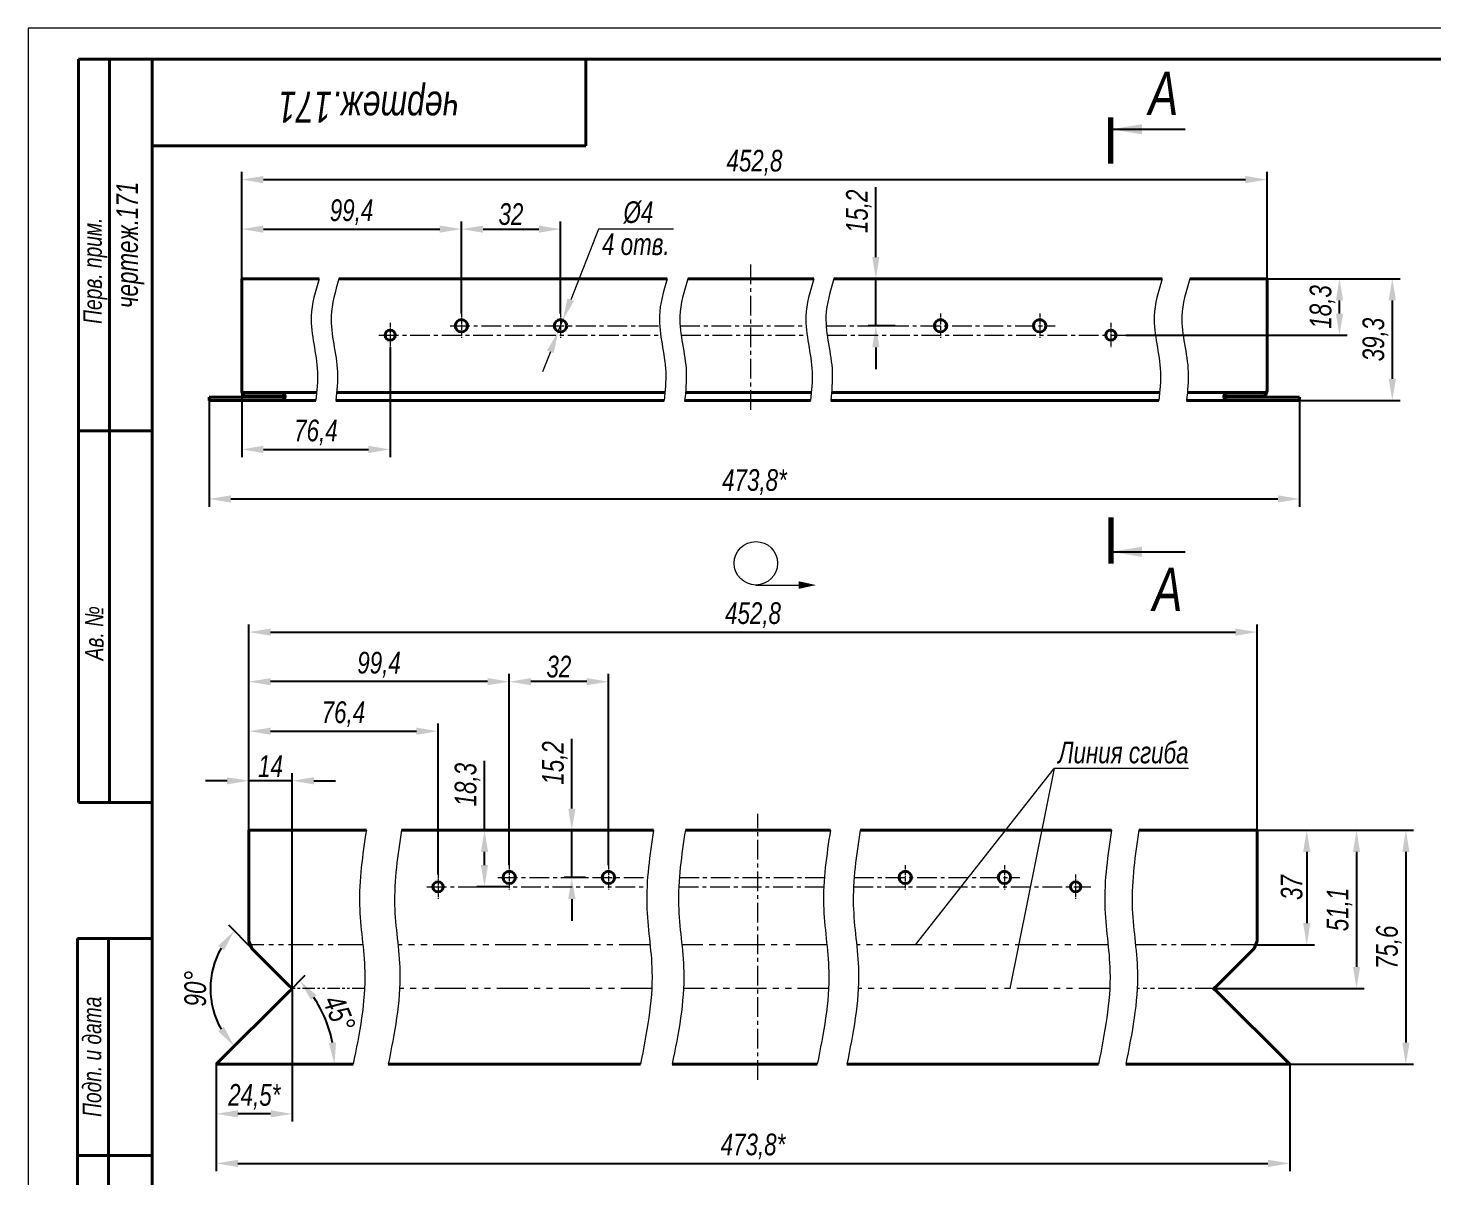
# Model space of a CAD drawing. Header units: millimetres. Extents: x 8428 to 17165, y -24193 to -22478.
# Drawn here: x 8427.6 to 8654.3, y -22663.4 to -22477.9 of the extents above; entities that cross this region are included whole.
import ezdxf

# ---------------------------------------------------------------- set-up
doc = ezdxf.new("R2010")
doc.units = ezdxf.units.MM
doc.linetypes.add('LT_04', pattern=[20, 10, -2, 2, -2, 2, -2])
doc.linetypes.add('LT_08', pattern=[10.16, 6.35, -1.27, 1.27, -1.27])
for name, color, linetype, lineweight in [('Layer_01', 3, 'Continuous', 13), ('Layer_02', 5, 'LT_04', 13), ('Layer_05', 7, 'Continuous', 40), ('Layer_08', 1, 'Continuous', 15), ('Layer_09', 6, 'Continuous', 15), ('Layer_15', 7, 'Continuous', 40), ('Layer_20', 8, 'Continuous', 20)]:
    doc.layers.add(name, color=color, linetype=linetype, lineweight=lineweight)
doc.styles.add('Style_01', font='ARIALNI.TTF', dxfattribs={"width": 0.9, "height": 3.5})
doc.dimstyles.new('DimStyle_05', dxfattribs={"dimtxt": 3.5, "dimasz": 3.5, "dimexe": 1.25, "dimexo": 0, "dimtad": 1, "dimlfac": 2, "dimtxsty": 'Style_01', "dimcen": 0, "dimazin": 3, "dimtfac": 1, "dimtmove": 0, "dimatfit": 3})

# ---------------------------------------------------------------- blocks, each defined once
blk = doc.blocks.new('Block_146')
at = {"layer": 'Layer_05', "linetype": 'Continuous', "lineweight": 15}
for p, q in [((0, 297.18), (0, 0.18)), ((420, 297.18), (0, 297.18))]:
    blk.add_line(p, q, dxfattribs=at)
at = {"layer": 'Layer_05', "linetype": 'Continuous'}
for p, q in [((415, 292.18), (8.12, 292.18)), ((8.12, 172.18), (8.12, 292.18)), ((13.12, 172.18), (13.12, 292.18)), ((20, 292.18), (20, 5.18)), ((90, 292.18), (90, 278.18)), ((20, 278.18), (90, 278.18)), ((8.12, 232.18), (20, 232.18)), ((8.12, 172.18), (20, 172.18)), ((8, 5.18), (8, 150.18)), ((8, 150.18), (20, 150.18)), ((13, 5.18), (13, 150.18)), ((8, 115.18), (20, 115.18))]:
    blk.add_line(p, q, dxfattribs=at)
at = {"layer": 'Layer_05', "linetype": 'Continuous', "style": 'Style_01', "width": 0.9}
for s, p in [('Перв. прим.', (11.89, 249.43)), ('Ав. №', (12.16, 195.1)), ('Подп. и дата', (11.81, 121.4))]:
    blk.add_text(s, height=3, rotation=90, dxfattribs=at).set_placement(p)
blk = doc.blocks.new('*D1048')
at = {"layer": 'Defpoints', "color": 0, "ltscale": 0.5, "transparency": 16777216}
for p in [(8625.94, -22607.41), (8625.49, -22625.9), (8633.94, -22625.9)]:
    blk.add_point(p, dxfattribs=at)
at = {"layer": 'Layer_08', "color": 0, "lineweight": -2, "ltscale": 0.5, "transparency": 16777216}
for p, q in [((8625.94, -22607.41), (8635.19, -22607.41)), ((8633.94, -22610.91), (8633.94, -22622.4)), ((8625.49, -22625.9), (8635.19, -22625.9))]:
    blk.add_line(p, q, dxfattribs=at)
at = {"layer": 'Layer_08', "color": 0, "ltscale": 0.5, "transparency": 16777216}
for points in [[(8633.36, -22610.91), (8634.53, -22610.91), (8633.94, -22607.41)], [(8633.36, -22622.4), (8634.53, -22622.4), (8633.94, -22625.9)]]:
    blk.add_solid(points, dxfattribs=at)
at = {"layer": 'Layer_08', "color": 0, "ltscale": 0.5, "transparency": 16777216, "insert": (8631.53, -22616.65), "char_height": 3.5, "attachment_point": 5, "rotation": 90, "style": 'Style_01'}
blk.add_mtext('37', dxfattribs=at)
blk = doc.blocks.new('*D1049')
at = {"layer": 'Defpoints', "color": 0, "ltscale": 0.5, "transparency": 16777216}
for p in [(8617.48, -22607.41), (8618.69, -22632.96), (8641.98, -22632.96)]:
    blk.add_point(p, dxfattribs=at)
at = {"layer": 'Layer_08', "color": 0, "lineweight": -2, "ltscale": 0.5, "transparency": 16777216}
for p, q in [((8617.48, -22607.41), (8643.23, -22607.41)), ((8641.98, -22610.91), (8641.98, -22629.46)), ((8618.69, -22632.96), (8643.23, -22632.96))]:
    blk.add_line(p, q, dxfattribs=at)
at = {"layer": 'Layer_08', "color": 0, "ltscale": 0.5, "transparency": 16777216}
for points in [[(8641.4, -22610.91), (8642.56, -22610.91), (8641.98, -22607.41)], [(8641.4, -22629.46), (8642.56, -22629.46), (8641.98, -22632.96)]]:
    blk.add_solid(points, dxfattribs=at)
at = {"layer": 'Layer_08', "color": 0, "ltscale": 0.5, "transparency": 16777216, "insert": (8639.24, -22620.19), "char_height": 3.5, "attachment_point": 5, "rotation": 90, "style": 'Style_01'}
blk.add_mtext('51,1', dxfattribs=at)
blk = doc.blocks.new('*D1047')
at = {"layer": 'Defpoints', "color": 0, "ltscale": 0.5, "transparency": 16777216}
for p in [(8617.97, -22607.41), (8620.04, -22645.19), (8649.94, -22645.19)]:
    blk.add_point(p, dxfattribs=at)
at = {"layer": 'Layer_08', "color": 0, "lineweight": -2, "ltscale": 0.5, "transparency": 16777216}
for p, q in [((8617.97, -22607.41), (8651.19, -22607.41)), ((8649.94, -22610.91), (8649.94, -22641.69)), ((8620.04, -22645.19), (8651.19, -22645.19))]:
    blk.add_line(p, q, dxfattribs=at)
at = {"layer": 'Layer_08', "color": 0, "ltscale": 0.5, "transparency": 16777216}
for points in [[(8649.36, -22610.91), (8650.53, -22610.91), (8649.94, -22607.41)], [(8649.36, -22641.69), (8650.53, -22641.69), (8649.94, -22645.19)]]:
    blk.add_solid(points, dxfattribs=at)
at = {"layer": 'Layer_08', "color": 0, "ltscale": 0.5, "transparency": 16777216, "insert": (8647.21, -22626.3), "char_height": 3.5, "attachment_point": 5, "rotation": 90, "style": 'Style_01'}
blk.add_mtext('75,6', dxfattribs=at)
blk = doc.blocks.new('*D1051')
at = {"layer": 'Defpoints', "color": 0, "ltscale": 0.5, "transparency": 16777216}
for p in [(8463.69, -22626.49), (8457.42, -22629.55), (8469.59, -22632.39), (8469.59, -22633.54), (8457.94, -22645.19)]:
    blk.add_point(p, dxfattribs=at)
at = {"layer": 'Layer_08', "color": 0, "lineweight": -2, "ltscale": 0.5, "transparency": 16777216}
blk.add_line((8463.69, -22626.49), (8459.95, -22622.75), dxfattribs=at)
blk.add_arc((8470.17, -22632.96), 13.19, 150.2436, 209.7564, dxfattribs=at)
at = {"layer": 'Layer_08', "color": 0, "ltscale": 0.5, "transparency": 16777216}
for points in [[(8458.25, -22626.06), (8459.18, -22626.77), (8460.84, -22623.63)], [(8459.18, -22639.16), (8458.25, -22639.86), (8460.84, -22642.29)]]:
    blk.add_solid(points, dxfattribs=at)
at = {"layer": 'Layer_08', "color": 0, "ltscale": 0.5, "transparency": 16777216, "insert": (8454.56, -22632.96), "char_height": 3.5, "attachment_point": 5, "rotation": 90, "style": 'Style_01'}
blk.add_mtext('90°', dxfattribs=at)
blk = doc.blocks.new('*D1052')
at = {"layer": 'Defpoints', "color": 0, "ltscale": 0.5, "transparency": 16777216}
for p in [(8470.19, -22632.96), (8457.94, -22645.19), (8457.94, -22653.19)]:
    blk.add_point(p, dxfattribs=at)
at = {"layer": 'Layer_08', "color": 0, "lineweight": -2, "ltscale": 0.5, "transparency": 16777216}
for p, q in [((8470.19, -22632.96), (8470.19, -22654.44)), ((8457.94, -22645.19), (8457.94, -22654.44)), ((8466.69, -22653.19), (8461.44, -22653.19))]:
    blk.add_line(p, q, dxfattribs=at)
at = {"layer": 'Layer_08', "color": 0, "ltscale": 0.5, "transparency": 16777216}
for points in [[(8461.44, -22652.6), (8461.44, -22653.77), (8457.94, -22653.19)], [(8466.69, -22652.6), (8466.69, -22653.77), (8470.19, -22653.19)]]:
    blk.add_solid(points, dxfattribs=at)
at = {"layer": 'Layer_08', "color": 0, "ltscale": 0.5, "transparency": 16777216, "insert": (8464.07, -22650.45), "char_height": 3.5, "attachment_point": 5, "style": 'Style_01'}
blk.add_mtext('24,5*', dxfattribs=at)
blk = doc.blocks.new('*D1053')
at = {"layer": 'Defpoints', "color": 0, "ltscale": 0.5, "transparency": 16777216}
for p in [(8457.94, -22645.19), (8631.19, -22645.19), (8631.19, -22661.19)]:
    blk.add_point(p, dxfattribs=at)
at = {"layer": 'Layer_08', "color": 0, "lineweight": -2, "ltscale": 0.5, "transparency": 16777216}
for p, q in [((8457.94, -22645.19), (8457.94, -22662.44)), ((8631.19, -22645.19), (8631.19, -22662.44)), ((8461.44, -22661.19), (8627.69, -22661.19))]:
    blk.add_line(p, q, dxfattribs=at)
at = {"layer": 'Layer_08', "color": 0, "ltscale": 0.5, "transparency": 16777216}
for points in [[(8461.44, -22660.6), (8461.44, -22661.77), (8457.94, -22661.19)], [(8627.69, -22660.6), (8627.69, -22661.77), (8631.19, -22661.19)]]:
    blk.add_solid(points, dxfattribs=at)
at = {"layer": 'Layer_08', "color": 0, "ltscale": 0.5, "transparency": 16777216, "insert": (8544.57, -22658.45), "char_height": 3.5, "attachment_point": 5, "style": 'Style_01'}
blk.add_mtext('473,8*', dxfattribs=at)
blk = doc.blocks.new('*D1054')
at = {"layer": 'Defpoints', "color": 0, "ltscale": 0.5, "transparency": 16777216}
for p in [(8463.19, -22599.41), (8463.19, -22607.41), (8470.19, -22632.96)]:
    blk.add_point(p, dxfattribs=at)
at = {"layer": 'Layer_08', "color": 0, "lineweight": -2, "ltscale": 0.5, "transparency": 16777216}
for p, q in [((8459.69, -22599.41), (8456.19, -22599.41)), ((8463.19, -22607.41), (8463.19, -22598.16)), ((8470.19, -22599.41), (8463.19, -22599.41)), ((8470.19, -22632.96), (8470.19, -22598.16)), ((8473.69, -22599.41), (8477.19, -22599.41))]:
    blk.add_line(p, q, dxfattribs=at)
at = {"layer": 'Layer_08', "color": 0, "ltscale": 0.5, "transparency": 16777216}
for points in [[(8459.69, -22598.83), (8459.69, -22599.99), (8463.19, -22599.41)], [(8473.69, -22598.83), (8473.69, -22599.99), (8470.19, -22599.41)]]:
    blk.add_solid(points, dxfattribs=at)
at = {"layer": 'Layer_08', "color": 0, "ltscale": 0.5, "transparency": 16777216, "insert": (8466.69, -22597.03), "char_height": 3.5, "attachment_point": 5, "style": 'Style_01'}
blk.add_mtext('14', dxfattribs=at)
blk = doc.blocks.new('*D1055')
at = {"layer": 'Defpoints', "color": 0, "ltscale": 0.5, "transparency": 16777216}
for p in [(8469.59, -22633.54), (8476.36, -22640.25), (8457.94, -22645.19), (8457.94, -22645.19), (8483.09, -22645.19)]:
    blk.add_point(p, dxfattribs=at)
at = {"layer": 'Layer_08', "color": 0, "lineweight": -2, "ltscale": 0.5, "transparency": 16777216}
blk.add_line((8469.59, -22633.54), (8472.31, -22630.82), dxfattribs=at)
blk.add_arc((8457.94, -22645.19), 19.07, 10.5326, 34.4674, dxfattribs=at)
at = {"layer": 'Layer_08', "color": 0, "ltscale": 0.5, "transparency": 16777216}
for points in [[(8473.21, -22634.77), (8474.11, -22634.02), (8471.43, -22631.7)], [(8477.27, -22641.65), (8476.11, -22641.75), (8477.01, -22645.19)]]:
    blk.add_solid(points, dxfattribs=at)
at = {"layer": 'Layer_08', "color": 0, "ltscale": 0.5, "transparency": 16777216, "insert": (8477.78, -22636.97), "char_height": 3.5, "attachment_point": 5, "rotation": 292.5, "style": 'Style_01'}
blk.add_mtext('45°', dxfattribs=at)
blk = doc.blocks.new('*D1056')
at = {"layer": 'Defpoints', "color": 0, "ltscale": 0.5, "transparency": 16777216}
for p in [(8509.06, -22607.41), (8515.32, -22607.41), (8517.53, -22615.01)]:
    blk.add_point(p, dxfattribs=at)
at = {"layer": 'Layer_08', "color": 0, "lineweight": -2, "ltscale": 0.5, "transparency": 16777216}
for p, q in [((8515.32, -22603.91), (8515.32, -22592.65)), ((8509.06, -22607.41), (8516.57, -22607.41)), ((8515.32, -22615.01), (8515.32, -22607.41)), ((8517.53, -22615.01), (8514.07, -22615.01)), ((8515.32, -22618.51), (8515.32, -22622.01))]:
    blk.add_line(p, q, dxfattribs=at)
at = {"layer": 'Layer_08', "color": 0, "ltscale": 0.5, "transparency": 16777216}
for points in [[(8514.74, -22603.91), (8515.9, -22603.91), (8515.32, -22607.41)], [(8514.74, -22618.51), (8515.9, -22618.51), (8515.32, -22615.01)]]:
    blk.add_solid(points, dxfattribs=at)
at = {"layer": 'Layer_08', "color": 0, "ltscale": 0.5, "transparency": 16777216, "insert": (8512.59, -22596.53), "char_height": 3.5, "attachment_point": 5, "rotation": 90, "style": 'Style_01'}
blk.add_mtext('15,2', dxfattribs=at)
blk = doc.blocks.new('*D1057')
at = {"layer": 'Defpoints', "color": 0, "ltscale": 0.5, "transparency": 16777216}
for p in [(8501.23, -22607.41), (8504.84, -22607.41), (8505.07, -22616.53)]:
    blk.add_point(p, dxfattribs=at)
at = {"layer": 'Layer_08', "color": 0, "lineweight": -2, "ltscale": 0.5, "transparency": 16777216}
for p, q in [((8501.23, -22607.41), (8501.23, -22596.17)), ((8504.84, -22607.41), (8499.98, -22607.41)), ((8501.23, -22613.03), (8501.23, -22610.91)), ((8505.07, -22616.53), (8499.98, -22616.53))]:
    blk.add_line(p, q, dxfattribs=at)
at = {"layer": 'Layer_08', "color": 0, "ltscale": 0.5, "transparency": 16777216}
for points in [[(8500.64, -22610.91), (8501.81, -22610.91), (8501.23, -22607.41)], [(8500.64, -22613.03), (8501.81, -22613.03), (8501.23, -22616.53)]]:
    blk.add_solid(points, dxfattribs=at)
at = {"layer": 'Layer_08', "color": 0, "ltscale": 0.5, "transparency": 16777216, "insert": (8498.49, -22600.04), "char_height": 3.5, "attachment_point": 5, "rotation": 90, "style": 'Style_01'}
blk.add_mtext('18,3', dxfattribs=at)
blk = doc.blocks.new('*D1058')
at = {"layer": 'Defpoints', "color": 0, "ltscale": 0.5, "transparency": 16777216}
for p in [(8493.73, -22591.41), (8463.19, -22607.41), (8493.73, -22614.55)]:
    blk.add_point(p, dxfattribs=at)
at = {"layer": 'Layer_08', "color": 0, "lineweight": -2, "ltscale": 0.5, "transparency": 16777216}
for p, q in [((8463.19, -22607.41), (8463.19, -22590.16)), ((8493.73, -22614.55), (8493.73, -22590.16)), ((8466.69, -22591.41), (8490.23, -22591.41))]:
    blk.add_line(p, q, dxfattribs=at)
at = {"layer": 'Layer_08', "color": 0, "ltscale": 0.5, "transparency": 16777216}
for points in [[(8466.69, -22590.83), (8466.69, -22591.99), (8463.19, -22591.41)], [(8490.23, -22590.83), (8490.23, -22591.99), (8493.73, -22591.41)]]:
    blk.add_solid(points, dxfattribs=at)
at = {"layer": 'Layer_08', "color": 0, "ltscale": 0.5, "transparency": 16777216, "insert": (8478.46, -22588.67), "char_height": 3.5, "attachment_point": 5, "style": 'Style_01'}
blk.add_mtext('76,4', dxfattribs=at)
blk = doc.blocks.new('*D1059')
at = {"layer": 'Defpoints', "color": 0, "ltscale": 0.5, "transparency": 16777216}
for p in [(8463.19, -22583.41), (8463.19, -22607.41), (8505.23, -22613.02)]:
    blk.add_point(p, dxfattribs=at)
at = {"layer": 'Layer_08', "color": 0, "lineweight": -2, "ltscale": 0.5, "transparency": 16777216}
for p, q in [((8463.19, -22607.41), (8463.19, -22582.16)), ((8501.73, -22583.41), (8466.69, -22583.41)), ((8505.23, -22613.02), (8505.23, -22582.16))]:
    blk.add_line(p, q, dxfattribs=at)
at = {"layer": 'Layer_08', "color": 0, "ltscale": 0.5, "transparency": 16777216}
for points in [[(8466.69, -22582.83), (8466.69, -22583.99), (8463.19, -22583.41)], [(8501.73, -22582.83), (8501.73, -22583.99), (8505.23, -22583.41)]]:
    blk.add_solid(points, dxfattribs=at)
at = {"layer": 'Layer_08', "color": 0, "ltscale": 0.5, "transparency": 16777216, "insert": (8484.21, -22580.67), "char_height": 3.5, "attachment_point": 5, "style": 'Style_01'}
blk.add_mtext('99,4', dxfattribs=at)
blk = doc.blocks.new('*D1060')
at = {"layer": 'Defpoints', "color": 0, "ltscale": 0.5, "transparency": 16777216}
for p in [(8505.23, -22583.41), (8505.23, -22613.02), (8521.23, -22613.02)]:
    blk.add_point(p, dxfattribs=at)
at = {"layer": 'Layer_08', "color": 0, "lineweight": -2, "ltscale": 0.5, "transparency": 16777216}
for p, q in [((8505.23, -22613.02), (8505.23, -22582.16)), ((8517.73, -22583.41), (8508.73, -22583.41)), ((8521.23, -22613.02), (8521.23, -22582.16))]:
    blk.add_line(p, q, dxfattribs=at)
at = {"layer": 'Layer_08', "color": 0, "ltscale": 0.5, "transparency": 16777216}
for points in [[(8508.73, -22582.83), (8508.73, -22583.99), (8505.23, -22583.41)], [(8517.73, -22582.83), (8517.73, -22583.99), (8521.23, -22583.41)]]:
    blk.add_solid(points, dxfattribs=at)
at = {"layer": 'Layer_08', "color": 0, "ltscale": 0.5, "transparency": 16777216, "insert": (8513.23, -22581), "char_height": 3.5, "attachment_point": 5, "style": 'Style_01'}
blk.add_mtext('32', dxfattribs=at)
blk = doc.blocks.new('*D1061')
at = {"layer": 'Defpoints', "color": 0, "ltscale": 0.5, "transparency": 16777216}
for p in [(8625.94, -22575.41), (8463.19, -22607.41), (8625.94, -22607.41)]:
    blk.add_point(p, dxfattribs=at)
at = {"layer": 'Layer_08', "color": 0, "lineweight": -2, "ltscale": 0.5, "transparency": 16777216}
for p, q in [((8463.19, -22607.41), (8463.19, -22574.16)), ((8625.94, -22607.41), (8625.94, -22574.16)), ((8466.69, -22575.41), (8622.44, -22575.41))]:
    blk.add_line(p, q, dxfattribs=at)
at = {"layer": 'Layer_08', "color": 0, "ltscale": 0.5, "transparency": 16777216}
for points in [[(8466.69, -22574.83), (8466.69, -22575.99), (8463.19, -22575.41)], [(8622.44, -22574.83), (8622.44, -22575.99), (8625.94, -22575.41)]]:
    blk.add_solid(points, dxfattribs=at)
at = {"layer": 'Layer_08', "color": 0, "ltscale": 0.5, "transparency": 16777216, "insert": (8544.57, -22572.67), "char_height": 3.5, "attachment_point": 5, "style": 'Style_01'}
blk.add_mtext('452,8', dxfattribs=at)
blk = doc.blocks.new('*D1062')
at = {"layer": 'Defpoints', "color": 0, "ltscale": 0.5, "transparency": 16777216}
for p in [(8462.04, -22530.76), (8486, -22529.46), (8486, -22545.91)]:
    blk.add_point(p, dxfattribs=at)
at = {"layer": 'Layer_08', "color": 0, "lineweight": -2, "ltscale": 0.5, "transparency": 16777216}
for p, q in [((8462.04, -22530.76), (8462.04, -22547.16)), ((8486, -22529.46), (8486, -22547.16)), ((8465.54, -22545.91), (8482.5, -22545.91))]:
    blk.add_line(p, q, dxfattribs=at)
at = {"layer": 'Layer_08', "color": 0, "ltscale": 0.5, "transparency": 16777216}
for points in [[(8465.54, -22545.33), (8465.54, -22546.5), (8462.04, -22545.91)], [(8482.5, -22545.33), (8482.5, -22546.5), (8486, -22545.91)]]:
    blk.add_solid(points, dxfattribs=at)
at = {"layer": 'Layer_08', "color": 0, "ltscale": 0.5, "transparency": 16777216, "insert": (8474.02, -22543.18), "char_height": 3.5, "attachment_point": 5, "style": 'Style_01'}
blk.add_mtext('76,4', dxfattribs=at)
blk = doc.blocks.new('*D1063')
at = {"layer": 'Defpoints', "color": 0, "ltscale": 0.5, "transparency": 16777216}
for p in [(8456.79, -22538), (8632.8, -22538), (8632.8, -22553.91)]:
    blk.add_point(p, dxfattribs=at)
at = {"layer": 'Layer_08', "color": 0, "lineweight": -2, "ltscale": 0.5, "transparency": 16777216}
for p, q in [((8456.79, -22538), (8456.79, -22555.16)), ((8632.8, -22538), (8632.8, -22555.16)), ((8460.29, -22553.91), (8629.3, -22553.91))]:
    blk.add_line(p, q, dxfattribs=at)
at = {"layer": 'Layer_08', "color": 0, "ltscale": 0.5, "transparency": 16777216}
for points in [[(8460.29, -22553.33), (8460.29, -22554.5), (8456.79, -22553.91)], [(8629.3, -22553.33), (8629.3, -22554.5), (8632.8, -22553.91)]]:
    blk.add_solid(points, dxfattribs=at)
at = {"layer": 'Layer_08', "color": 0, "ltscale": 0.5, "transparency": 16777216, "insert": (8544.8, -22551.18), "char_height": 3.5, "attachment_point": 5, "style": 'Style_01'}
blk.add_mtext('473,8*', dxfattribs=at)
blk = doc.blocks.new('*D1064')
at = {"layer": 'Defpoints', "color": 0, "ltscale": 0.5, "transparency": 16777216}
for p in [(8627.02, -22518.35), (8639.23, -22518.35), (8604.81, -22527.48)]:
    blk.add_point(p, dxfattribs=at)
at = {"layer": 'Layer_08', "color": 0, "lineweight": -2, "ltscale": 0.5, "transparency": 16777216}
for p, q in [((8627.02, -22518.35), (8640.48, -22518.35)), ((8639.23, -22523.98), (8639.23, -22521.85)), ((8604.81, -22527.48), (8640.48, -22527.48))]:
    blk.add_line(p, q, dxfattribs=at)
at = {"layer": 'Layer_08', "color": 0, "ltscale": 0.5, "transparency": 16777216}
for points in [[(8638.65, -22521.85), (8639.81, -22521.85), (8639.23, -22518.35)], [(8638.65, -22523.98), (8639.81, -22523.98), (8639.23, -22527.48)]]:
    blk.add_solid(points, dxfattribs=at)
at = {"layer": 'Layer_08', "color": 0, "ltscale": 0.5, "transparency": 16777216, "insert": (8636.49, -22522.91), "char_height": 3.5, "attachment_point": 5, "rotation": 90, "style": 'Style_01'}
blk.add_mtext('18,3', dxfattribs=at)
blk = doc.blocks.new('*D1065')
at = {"layer": 'Defpoints', "color": 0, "ltscale": 0.5, "transparency": 16777216}
for p in [(8631.75, -22518.35), (8632.8, -22538), (8647.75, -22538)]:
    blk.add_point(p, dxfattribs=at)
at = {"layer": 'Layer_08', "color": 0, "lineweight": -2, "ltscale": 0.5, "transparency": 16777216}
for p, q in [((8631.75, -22518.35), (8649, -22518.35)), ((8647.75, -22521.85), (8647.75, -22534.5)), ((8632.8, -22538), (8649, -22538))]:
    blk.add_line(p, q, dxfattribs=at)
at = {"layer": 'Layer_08', "color": 0, "ltscale": 0.5, "transparency": 16777216}
for points in [[(8647.17, -22521.85), (8648.34, -22521.85), (8647.75, -22518.35)], [(8647.17, -22534.5), (8648.34, -22534.5), (8647.75, -22538)]]:
    blk.add_solid(points, dxfattribs=at)
at = {"layer": 'Layer_08', "color": 0, "ltscale": 0.5, "transparency": 16777216, "insert": (8645.02, -22528.18), "char_height": 3.5, "attachment_point": 5, "rotation": 90, "style": 'Style_01'}
blk.add_mtext('39,3', dxfattribs=at)
blk = doc.blocks.new('*D1067')
at = {"layer": 'Defpoints', "color": 0, "ltscale": 0.5, "transparency": 16777216}
for p in [(8563.35, -22518.35), (8564.39, -22518.35), (8567.52, -22525.95)]:
    blk.add_point(p, dxfattribs=at)
at = {"layer": 'Layer_08', "color": 0, "lineweight": -2, "ltscale": 0.5, "transparency": 16777216}
for p, q in [((8564.39, -22514.85), (8564.39, -22503.59)), ((8563.35, -22518.35), (8565.64, -22518.35)), ((8564.39, -22525.95), (8564.39, -22518.35)), ((8567.52, -22525.95), (8563.14, -22525.95)), ((8564.39, -22529.45), (8564.39, -22532.95))]:
    blk.add_line(p, q, dxfattribs=at)
at = {"layer": 'Layer_08', "color": 0, "ltscale": 0.5, "transparency": 16777216}
for points in [[(8563.81, -22514.85), (8564.98, -22514.85), (8564.39, -22518.35)], [(8563.81, -22529.45), (8564.98, -22529.45), (8564.39, -22525.95)]]:
    blk.add_solid(points, dxfattribs=at)
at = {"layer": 'Layer_08', "color": 0, "ltscale": 0.5, "transparency": 16777216, "insert": (8561.66, -22507.47), "char_height": 3.5, "attachment_point": 5, "rotation": 90, "style": 'Style_01'}
blk.add_mtext('15,2', dxfattribs=at)
blk = doc.blocks.new('*D1068')
at = {"layer": 'Defpoints', "color": 0, "ltscale": 0.5, "transparency": 16777216}
for p in [(8497.5, -22510.35), (8462.04, -22522.75), (8497.5, -22523.96)]:
    blk.add_point(p, dxfattribs=at)
at = {"layer": 'Layer_08', "color": 0, "lineweight": -2, "ltscale": 0.5, "transparency": 16777216}
for p, q in [((8462.04, -22522.75), (8462.04, -22509.1)), ((8465.54, -22510.35), (8494, -22510.35)), ((8497.5, -22523.96), (8497.5, -22509.1))]:
    blk.add_line(p, q, dxfattribs=at)
at = {"layer": 'Layer_08', "color": 0, "ltscale": 0.5, "transparency": 16777216}
for points in [[(8465.54, -22509.77), (8465.54, -22510.93), (8462.04, -22510.35)], [(8494, -22509.77), (8494, -22510.93), (8497.5, -22510.35)]]:
    blk.add_solid(points, dxfattribs=at)
at = {"layer": 'Layer_08', "color": 0, "ltscale": 0.5, "transparency": 16777216, "insert": (8479.77, -22507.62), "char_height": 3.5, "attachment_point": 5, "style": 'Style_01'}
blk.add_mtext('99,4', dxfattribs=at)
blk = doc.blocks.new('*D1069')
at = {"layer": 'Defpoints', "color": 0, "ltscale": 0.5, "transparency": 16777216}
for p in [(8513.5, -22510.35), (8497.5, -22523.96), (8513.5, -22523.96)]:
    blk.add_point(p, dxfattribs=at)
at = {"layer": 'Layer_08', "color": 0, "lineweight": -2, "ltscale": 0.5, "transparency": 16777216}
for p, q in [((8497.5, -22523.96), (8497.5, -22509.1)), ((8501, -22510.35), (8510, -22510.35)), ((8513.5, -22523.96), (8513.5, -22509.1))]:
    blk.add_line(p, q, dxfattribs=at)
at = {"layer": 'Layer_08', "color": 0, "ltscale": 0.5, "transparency": 16777216}
for points in [[(8501, -22509.77), (8501, -22510.93), (8497.5, -22510.35)], [(8510, -22509.77), (8510, -22510.93), (8513.5, -22510.35)]]:
    blk.add_solid(points, dxfattribs=at)
at = {"layer": 'Layer_08', "color": 0, "ltscale": 0.5, "transparency": 16777216, "insert": (8505.5, -22507.94), "char_height": 3.5, "attachment_point": 5, "style": 'Style_01'}
blk.add_mtext('32', dxfattribs=at)
blk = doc.blocks.new('*D1070')
at = {"layer": 'Defpoints', "color": 0, "ltscale": 0.5, "transparency": 16777216}
for p in [(8627.55, -22502.35), (8462.04, -22518.35), (8627.55, -22518.35)]:
    blk.add_point(p, dxfattribs=at)
at = {"layer": 'Layer_08', "color": 0, "lineweight": -2, "ltscale": 0.5, "transparency": 16777216}
for p, q in [((8462.04, -22518.35), (8462.04, -22501.1)), ((8627.55, -22518.35), (8627.55, -22501.1)), ((8465.54, -22502.35), (8624.05, -22502.35))]:
    blk.add_line(p, q, dxfattribs=at)
at = {"layer": 'Layer_08', "color": 0, "ltscale": 0.5, "transparency": 16777216}
for points in [[(8465.54, -22501.77), (8465.54, -22502.93), (8462.04, -22502.35)], [(8624.05, -22501.77), (8624.05, -22502.93), (8627.55, -22502.35)]]:
    blk.add_solid(points, dxfattribs=at)
at = {"layer": 'Layer_08', "color": 0, "ltscale": 0.5, "transparency": 16777216, "insert": (8544.8, -22499.62), "char_height": 3.5, "attachment_point": 5, "style": 'Style_01'}
blk.add_mtext('452,8', dxfattribs=at)

msp = doc.modelspace()

# ---------------------------------------------------------------- linework, layer by layer
at = {"layer": 'Layer_01'}
msp.add_line((8545.0301, -22567.8061), (8551.9338, -22567.8137), dxfattribs=at)
msp.add_circle((8545.0301, -22564.301), 3.5051, dxfattribs=at)
msp.add_solid([(8551.9341, -22568.4291), (8554.7551, -22567.8176), (8551.9335, -22567.1983)], dxfattribs=at)
at = {"layer": 'Layer_02', "ltscale": 0.4}
for p, q in [((8481.5973, -22625.898), (8463.4433, -22625.898)), ((8625.6943, -22625.898), (8606.2995, -22625.898))]:
    msp.add_line(p, q, dxfattribs=at)
at = {"layer": 'Layer_02', "ltscale": 0.5}
for p, q in [((8527.9545, -22625.898), (8487.2558, -22625.898)), ((8556.4915, -22625.898), (8533.0835, -22625.898)), ((8601.8761, -22625.898), (8561.2884, -22625.898)), ((8528.222, -22632.9618), (8487.5232, -22632.9618)), ((8556.7589, -22632.9618), (8533.351, -22632.9618)), ((8602.1435, -22632.9618), (8561.5559, -22632.9618))]:
    msp.add_line(p, q, dxfattribs=at)
at = {"layer": 'Layer_02', "ltscale": 0.2}
msp.add_line((8481.8648, -22632.9618), (8470.1933, -22632.9618), dxfattribs=at)
at = {"layer": 'Layer_02', "ltscale": 0.3}
msp.add_line((8618.9443, -22632.9618), (8606.567, -22632.9618), dxfattribs=at)
at = {"layer": 'Layer_08', "linetype": 'Continuous', "lineweight": 13, "ltscale": 0.5}
for p, q in [((8519.6047, -22510.3506), (8515.1399, -22521.7601)), ((8531.7198, -22510.3506), (8519.6047, -22510.3506)), ((8513.1356, -22526.8819), (8513.8645, -22525.0194)), ((8511.8602, -22530.1412), (8510.5847, -22533.4005))]:
    msp.add_line(p, q, dxfattribs=at)
at = {"layer": 'Layer_08', "ltscale": 0.5}
for points in [[(8514.5967, -22521.5475), (8515.6832, -22521.9726), (8513.8645, -22525.0194)], [(8511.317, -22529.9286), (8512.4034, -22530.3538), (8513.1356, -22526.8819)]]:
    msp.add_solid(points, dxfattribs=at)
at = {"layer": 'Layer_09', "linetype": 'LT_08', "ltscale": 0.5}
for p, q in [((8544.206, -22539.5442), (8544.206, -22515.6683)), ((8495.6782, -22525.9506), (8529.4952, -22525.9506)), ((8532.8072, -22525.9506), (8553.1377, -22525.9506)), ((8556.3757, -22525.9506), (8593.3468, -22525.9506)), ((8484.1782, -22527.4756), (8529.6599, -22527.4756)), ((8532.9718, -22527.4756), (8553.3023, -22527.4756)), ((8556.5404, -22527.4756), (8604.8064, -22527.4756)), ((8545.3523, -22647.7022), (8545.3523, -22604.7266)), ((8503.408, -22615.0089), (8527.5574, -22615.0089)), ((8532.6864, -22615.0089), (8556.0944, -22615.0089)), ((8560.8913, -22615.0089), (8587.6515, -22615.0089)), ((8491.908, -22616.5339), (8527.4588, -22616.5339)), ((8532.5878, -22616.5339), (8555.9957, -22616.5339)), ((8560.7927, -22616.5339), (8599.1111, -22616.5339))]:
    msp.add_line(p, q, dxfattribs=at)
at = {"layer": 'Layer_09', "linetype": 'LT_08', "ltscale": 0.1}
for p, q in [((8497.5001, -22523.9638), (8497.5001, -22527.9375)), ((8513.5001, -22523.9638), (8513.5001, -22527.9375)), ((8574.838, -22523.9638), (8574.838, -22527.9375)), ((8590.838, -22523.9638), (8590.838, -22527.9375)), ((8486.0001, -22525.4888), (8486.0001, -22529.4625)), ((8602.338, -22525.4888), (8602.338, -22529.4625)), ((8505.2299, -22613.0221), (8505.2299, -22616.9958)), ((8521.2299, -22613.0221), (8521.2299, -22616.9958)), ((8569.1427, -22613.0221), (8569.1427, -22616.9958)), ((8585.1427, -22613.0221), (8585.1427, -22616.9958)), ((8493.7299, -22614.5471), (8493.7299, -22618.5208)), ((8596.6427, -22614.5471), (8596.6427, -22618.5208))]:
    msp.add_line(p, q, dxfattribs=at)
at = {"layer": 'Layer_09'}
msp.add_line((8570.7763, -22625.898), (8593.1534, -22597.4089), dxfattribs=at)
for points in [[(8593.1534, -22597.4089), (8586.023, -22632.9618)], [(8614.8573, -22597.4089), (8593.1534, -22597.4089)]]:
    msp.add_lwpolyline(points, dxfattribs=at)
at = {"layer": 'Layer_09', "ltscale": 0.5}
for points, knots in [([(8474.5292, -22518.3506), (8473.9345, -22520.3683), (8472.4739, -22525.3237), (8474.6542, -22531.9242), (8474.1828, -22536.4653), (8474.0234, -22538.0006)], [0, 0, 0, 0, 6.20157766, 15.2314022, 19.84407985, 19.84407985, 19.84407985, 19.84407985]), ([(8477.7447, -22518.3506), (8477.15, -22520.3683), (8475.6893, -22525.3237), (8477.8696, -22531.9242), (8477.3982, -22536.4653), (8477.2388, -22538.0006)], [0, 0, 0, 0, 6.20157766, 15.2314022, 19.84407985, 19.84407985, 19.84407985, 19.84407985]), ([(8530.7288, -22518.3506), (8530.134, -22520.3683), (8528.6734, -22525.3237), (8530.8537, -22531.9242), (8530.3823, -22536.4653), (8530.2229, -22538.0006)], [0, 0, 0, 0, 6.20157766, 15.2314022, 19.84407985, 19.84407985, 19.84407985, 19.84407985]), ([(8534.0407, -22518.3506), (8533.446, -22520.3683), (8531.9854, -22525.3237), (8534.1657, -22531.9242), (8533.6943, -22536.4653), (8533.5349, -22538.0006)], [0, 0, 0, 0, 6.20157766, 15.2314022, 19.84407985, 19.84407985, 19.84407985, 19.84407985]), ([(8554.3712, -22518.3506), (8553.7765, -22520.3683), (8552.3159, -22525.3237), (8554.4962, -22531.9242), (8554.0248, -22536.4653), (8553.8654, -22538.0006)], [0, 0, 0, 0, 6.20157766, 15.2314022, 19.84407985, 19.84407985, 19.84407985, 19.84407985]), ([(8557.6093, -22518.3506), (8557.0146, -22520.3683), (8555.5539, -22525.3237), (8557.7342, -22531.9242), (8557.2628, -22536.4653), (8557.1035, -22538.0006)], [0, 0, 0, 0, 6.20157766, 15.2314022, 19.84407985, 19.84407985, 19.84407985, 19.84407985]), ([(8610.5934, -22518.3506), (8609.9987, -22520.3683), (8608.538, -22525.3237), (8610.7183, -22531.9242), (8610.2469, -22536.4653), (8610.0876, -22538.0006)], [0, 0, 0, 0, 6.20157766, 15.2314022, 19.84407985, 19.84407985, 19.84407985, 19.84407985]), ([(8615.0627, -22518.3506), (8614.468, -22520.3683), (8613.0074, -22525.3237), (8615.1876, -22531.9242), (8614.7162, -22536.4653), (8614.5569, -22538.0006)], [0, 0, 0, 0, 6.20157766, 15.2314022, 19.84407985, 19.84407985, 19.84407985, 19.84407985]), ([(8482.1621, -22607.4089), (8481.5592, -22611.4278), (8480.4215, -22619.0118), (8482.7375, -22631.6518), (8481.0297, -22640.1936), (8480.0314, -22645.1866)], [0, 0, 0, 0, 12.1133348, 22.85872456, 37.97673929, 37.97673929, 37.97673929, 37.97673929]), ([(8487.8206, -22607.4089), (8487.2177, -22611.4278), (8486.08, -22619.0118), (8488.396, -22631.6518), (8486.6881, -22640.1936), (8485.6898, -22645.1866)], [0, 0, 0, 0, 12.1133348, 22.85872456, 37.97673929, 37.97673929, 37.97673929, 37.97673929]), ([(8528.5193, -22607.4089), (8527.9164, -22611.4278), (8526.7787, -22619.0118), (8529.0947, -22631.6518), (8527.3868, -22640.1936), (8526.3885, -22645.1866)], [0, 0, 0, 0, 12.1133348, 22.85872456, 37.97673929, 37.97673929, 37.97673929, 37.97673929]), ([(8533.6483, -22607.4089), (8533.0454, -22611.4278), (8531.9077, -22619.0118), (8534.2237, -22631.6518), (8532.5158, -22640.1936), (8531.5175, -22645.1866)], [0, 0, 0, 0, 12.1133348, 22.85872456, 37.97673929, 37.97673929, 37.97673929, 37.97673929]), ([(8557.0563, -22607.4089), (8556.4534, -22611.4278), (8555.3157, -22619.0118), (8557.6317, -22631.6518), (8555.9238, -22640.1936), (8554.9255, -22645.1866)], [0, 0, 0, 0, 12.1133348, 22.85872456, 37.97673929, 37.97673929, 37.97673929, 37.97673929]), ([(8561.8532, -22607.4089), (8561.2503, -22611.4278), (8560.1126, -22619.0118), (8562.4286, -22631.6518), (8560.7208, -22640.1936), (8559.7224, -22645.1866)], [0, 0, 0, 0, 12.1133348, 22.85872456, 37.97673929, 37.97673929, 37.97673929, 37.97673929]), ([(8602.4409, -22607.4089), (8601.838, -22611.4278), (8600.7002, -22619.0118), (8603.0162, -22631.6518), (8601.3084, -22640.1936), (8600.3101, -22645.1866)], [0, 0, 0, 0, 12.1133348, 22.85872456, 37.97673929, 37.97673929, 37.97673929, 37.97673929]), ([(8606.8643, -22607.4089), (8606.2614, -22611.4278), (8605.1237, -22619.0118), (8607.4397, -22631.6518), (8605.7318, -22640.1936), (8604.7335, -22645.1866)], [0, 0, 0, 0, 12.1133348, 22.85872456, 37.97673929, 37.97673929, 37.97673929, 37.97673929])]:
    msp.add_open_spline(points, degree=3, knots=knots, dxfattribs=at)
at = {"layer": 'Layer_15', "linetype": 'Continuous'}
for p, q in [((8462.0449, -22518.3506), (8474.5292, -22518.3506)), ((8462.0449, -22518.3506), (8462.0449, -22536.2506)), ((8477.7447, -22518.3506), (8530.7288, -22518.3506)), ((8534.0407, -22518.3506), (8554.3712, -22518.3506)), ((8557.6093, -22518.3506), (8610.5934, -22518.3506)), ((8615.0627, -22518.3506), (8627.547, -22518.3506)), ((8627.547, -22536.2506), (8627.547, -22518.3506)), ((8456.7949, -22537.5006), (8468.4449, -22537.5006)), ((8456.7949, -22538.0006), (8456.7949, -22537.5006)), ((8456.7949, -22538.0006), (8468.4449, -22538.0006)), ((8462.5449, -22536.7506), (8468.4449, -22536.7506)), ((8462.5449, -22537.2506), (8468.4449, -22537.2506)), ((8468.4449, -22536.7506), (8474.1486, -22536.7506)), ((8468.4449, -22538.0006), (8474.0234, -22538.0006)), ((8469.0449, -22537.3506), (8469.0449, -22537.4006)), ((8477.2388, -22538.0006), (8530.2229, -22538.0006)), ((8477.3641, -22536.7506), (8530.3482, -22536.7506)), ((8533.5349, -22538.0006), (8553.8654, -22538.0006)), ((8533.6601, -22536.7506), (8553.9907, -22536.7506)), ((8557.1035, -22538.0006), (8610.0876, -22538.0006)), ((8557.2287, -22536.7506), (8610.2128, -22536.7506)), ((8614.5569, -22538.0006), (8621.147, -22538.0006)), ((8614.6821, -22536.7506), (8621.147, -22536.7506)), ((8620.547, -22537.4006), (8620.547, -22537.3506)), ((8621.147, -22536.7506), (8627.047, -22536.7506)), ((8621.147, -22537.2506), (8627.047, -22537.2506)), ((8632.797, -22537.5006), (8621.147, -22537.5006)), ((8632.797, -22538.0006), (8621.147, -22538.0006)), ((8632.797, -22538.0006), (8632.797, -22537.5006)), ((8463.1933, -22607.4089), (8463.1933, -22625.3089)), ((8463.1933, -22607.4089), (8482.1621, -22607.4089)), ((8487.8206, -22607.4089), (8528.5193, -22607.4089)), ((8533.6483, -22607.4089), (8557.0563, -22607.4089)), ((8561.8532, -22607.4089), (8602.4409, -22607.4089)), ((8606.8643, -22607.4089), (8625.9443, -22607.4089)), ((8625.9443, -22625.3089), (8625.9443, -22607.4089)), ((8463.1933, -22625.3089), (8463.6933, -22626.487)), ((8463.6933, -22626.487), (8469.5933, -22632.387)), ((8619.5443, -22632.387), (8625.4443, -22626.487)), ((8625.4443, -22626.487), (8625.9443, -22625.3089)), ((8469.5933, -22632.387), (8470.1933, -22632.9368)), ((8470.1933, -22632.9868), (8469.5933, -22633.5366)), ((8470.1933, -22632.9368), (8470.1933, -22632.9868)), ((8618.9443, -22632.9368), (8619.5443, -22632.387)), ((8618.9443, -22632.9868), (8618.9443, -22632.9368)), ((8619.5443, -22633.5366), (8618.9443, -22632.9868)), ((8457.9433, -22645.1866), (8469.5933, -22633.5366)), ((8631.1943, -22645.1866), (8619.5443, -22633.5366)), ((8457.9433, -22645.1866), (8480.0314, -22645.1866)), ((8485.6898, -22645.1866), (8526.3885, -22645.1866)), ((8531.5175, -22645.1866), (8554.9255, -22645.1866)), ((8559.7224, -22645.1866), (8600.3101, -22645.1866)), ((8604.7335, -22645.1866), (8631.1943, -22645.1866))]:
    msp.add_line(p, q, dxfattribs=at)
for centre, radius in [((8486.0001, -22527.4756), 0.825), ((8497.5001, -22525.9506), 1), ((8513.5001, -22525.9506), 1), ((8574.838, -22525.9506), 1), ((8590.838, -22525.9506), 1), ((8602.338, -22527.4756), 0.825), ((8505.2299, -22615.0089), 1), ((8521.2299, -22615.0089), 1), ((8569.1427, -22615.0089), 1), ((8585.1427, -22615.0089), 1), ((8493.7299, -22616.5339), 0.825), ((8596.6427, -22616.5339), 0.825)]:
    msp.add_circle(centre, radius, dxfattribs=at)
for centre, radius, start, end in [((8462.5449, -22536.2506), 0.5, 180, 270), ((8468.4449, -22537.3506), 0.6, 0, 90), ((8468.4449, -22537.4006), 0.6, 270, 0), ((8621.147, -22537.3506), 0.6, 90, 180), ((8621.147, -22537.4006), 0.6, 180, 270), ((8627.047, -22536.2506), 0.5, 270, 0)]:
    msp.add_arc(centre, radius, start, end, dxfattribs=at)
for centre, major_axis, ratio, start_param, end_param in [((8462.5449, -22536.2506), (0, 1), 0.5, 1.57079633, 3.14159265), ((8468.4449, -22537.3506), (0.6, 0), 0.16666667, 0, 1.57079633), ((8468.4449, -22537.4006), (0.6, 0), 0.16666667, 4.71238898, 6.28318531), ((8621.147, -22537.3506), (0.6, 0), 0.16666667, 1.57079633, 3.14159265), ((8621.147, -22537.4006), (0.6, 0), 0.16666667, 3.14159265, 4.71238898), ((8627.047, -22536.2506), (0, 1), 0.5, 3.14159265, 4.71238898)]:
    msp.add_ellipse(centre, major_axis=major_axis, ratio=ratio, start_param=start_param, end_param=end_param, dxfattribs=at)
at = {"layer": 'Layer_20', "lineweight": 70}
for p, q in [((8602.338, -22499.7667), (8602.338, -22492.3273)), ((8602.338, -22556.9026), (8602.338, -22564.342))]:
    msp.add_line(p, q, dxfattribs=at)

# ---------------------------------------------------------------- block references
at = {"layer": 'Layer_05'}
msp.add_blockref('Block_146', (8427.5641, -22775.0743), dxfattribs=at)

# ---------------------------------------------------------------- texts
at = {"layer": 'Layer_01', "style": 'Style_01', "width": 0.9}
for p in [(8608.3985, -22491.9449), (8609.0599, -22572.0075)]:
    msp.add_text('А', height=7, dxfattribs=at).set_placement(p)
at = {"layer": 'Layer_01', "attachment_point": 5, "style": 'Style_01'}
for insert, char_height, width, rotation in [((8482.5641, -22489.8924), 5, 70, 180), ((8444.0641, -22512.8924), 3.5, 60, 90)]:
    msp.add_mtext('чертеж.171', dxfattribs=dict(at, insert=insert, char_height=char_height, width=width, rotation=rotation))
at = {"layer": 'Layer_01', "insert": (8614.8609, -22596.6441), "char_height": 3.5, "width": 97.569112, "attachment_point": 9, "style": 'Style_01'}
msp.add_mtext('Линия сгиба', dxfattribs=at)
at = {"layer": 'Layer_08', "ltscale": 0.5, "char_height": 3.5, "attachment_point": 5, "style": 'Style_01'}
for s, insert in [('%%C4', (8526.0769, -22507.673)), ('4 отв.', (8525.6549, -22512.7943))]:
    msp.add_mtext(s, dxfattribs=dict(at, insert=insert))

# ---------------------------------------------------------------- dimensions: what is measured, and where the dimension line sits
at = {"layer": 'Layer_08', "ltscale": 0.5}
for base, p1, p2, text, picture, middle in [((8627.547, -22502.3506), (8462.0449, -22518.3506), (8627.547, -22518.3506), '452,8', '*D1070', (8544.7959, -22499.6151)), ((8497.5001, -22510.3506), (8462.0449, -22522.7465), (8497.5001, -22523.9638), '99,4', '*D1068', (8479.7725, -22507.6151)), ((8486.0001, -22545.913), (8462.0449, -22530.7611), (8486.0001, -22529.4625), '76,4', '*D1062', (8474.0225, -22543.1774)), ((8632.797, -22553.913), (8456.7949, -22538.0006), (8632.797, -22538.0006), '473,8*', '*D1063', (8544.7959, -22551.1774)), ((8625.9443, -22575.4089), (8463.1933, -22607.4089), (8625.9443, -22607.4089), '452,8', '*D1061', (8544.5688, -22572.6734)), ((8463.1933, -22583.4089), (8505.2299, -22613.0221), (8463.1933, -22607.4089), '99,4', '*D1059', (8484.2116, -22580.6734)), ((8493.7299, -22591.4089), (8463.1933, -22607.4089), (8493.7299, -22614.5471), '76,4', '*D1058', (8478.4616, -22588.6734)), ((8457.9433, -22653.1866), (8470.1933, -22632.9618), (8457.9433, -22645.1866), '<>*', '*D1052', (8464.0683, -22650.4511)), ((8631.1943, -22661.1866), (8457.9433, -22645.1866), (8631.1943, -22645.1866), '473,8*', '*D1053', (8544.5688, -22658.4511))]:
    dim = msp.add_linear_dim(base=base, p1=p1, p2=p2, text=text, dimstyle='DimStyle_05', dxfattribs=at)
    dim.commit()
    dim.dimension.update_dxf_attribs({"geometry": picture, "text_midpoint": middle})
for base, p1, p2, picture, middle in [((8564.3931, -22518.3506), (8567.5209, -22525.9506), (8563.3493, -22518.3506), '*D1067', (8564.3931, -22507.4703)), ((8515.3211, -22607.4089), (8517.5314, -22615.0089), (8509.061, -22607.4089), '*D1056', (8515.3211, -22596.5287))]:
    dim = msp.add_linear_dim(base=base, p1=p1, p2=p2, angle=90, dimstyle='DimStyle_05', dxfattribs=at)
    dim.commit()
    dim.dimension.update_dxf_attribs({"geometry": picture, "text_midpoint": middle, "dimtype": 160})
for base, p1, p2, picture, middle in [((8513.5001, -22510.3506), (8497.5001, -22523.9638), (8513.5001, -22523.9638), '*D1069', (8505.5001, -22507.9386)), ((8505.2299, -22583.4089), (8521.2299, -22613.0221), (8505.2299, -22613.0221), '*D1060', (8513.2299, -22580.9969)), ((8463.1933, -22599.4089), (8470.1933, -22632.9618), (8463.1933, -22607.4089), '*D1054', (8466.6933, -22597.0268))]:
    dim = msp.add_linear_dim(base=base, p1=p1, p2=p2, dimstyle='DimStyle_05', dxfattribs=at)
    dim.commit()
    dim.dimension.update_dxf_attribs({"geometry": picture, "text_midpoint": middle})
for base, p1, p2, text, picture, middle in [((8639.2303, -22518.3506), (8604.8064, -22527.4756), (8627.0235, -22518.3506), '18,3', '*D1064', (8636.4948, -22522.9131)), ((8649.9443, -22645.1866), (8617.9712, -22607.4089), (8620.0401, -22645.1866), '75,6', '*D1047', (8647.2087, -22626.2978)), ((8633.9443, -22625.898), (8625.9443, -22607.4089), (8625.4863, -22625.898), '37', '*D1048', (8631.5322, -22616.6535))]:
    dim = msp.add_linear_dim(base=base, p1=p1, p2=p2, angle=90, text=text, dimstyle='DimStyle_05', dxfattribs=at)
    dim.commit()
    dim.dimension.update_dxf_attribs({"geometry": picture, "text_midpoint": middle})
dim = msp.add_linear_dim(base=(8647.7538, -22538.0006), p1=(8631.7538, -22518.3506), p2=(8632.797, -22538.0006), angle=90, dimstyle='DimStyle_05', dxfattribs=at)
dim.commit()
dim.dimension.update_dxf_attribs({"geometry": '*D1065', "text_midpoint": (8645.0183, -22528.1756)})
for base, p1, p2, text, picture, middle in [((8501.2283, -22607.4089), (8505.0662, -22616.5339), (8504.8406, -22607.4089), '18,3', '*D1057', (8501.2283, -22600.0372)), ((8641.9801, -22632.9618), (8617.4832, -22607.4089), (8618.6934, -22632.9618), '51,1', '*D1049', (8641.9801, -22620.1854))]:
    dim = msp.add_linear_dim(base=base, p1=p1, p2=p2, angle=90, text=text, dimstyle='DimStyle_05', dxfattribs=at)
    dim.commit()
    dim.dimension.update_dxf_attribs({"geometry": picture, "text_midpoint": middle, "dimtype": 160})
for base, line1, picture, middle in [((8457.4234, -22629.5469), ((8463.6933, -22626.487), (8469.5933, -22632.387)), '*D1051', (8454.5618, -22632.9618)), ((8476.3599, -22640.2519), ((8457.9433, -22645.1866), (8483.0917, -22645.1866)), '*D1055', (8477.78, -22636.97))]:
    dim = msp.add_angular_dim_2l(base=base, line1=line1, line2=((8457.9433, -22645.1866), (8469.5933, -22633.5366)), dimstyle='DimStyle_05', dxfattribs=at)
    dim.commit()
    dim.dimension.update_dxf_attribs({"geometry": picture, "text_midpoint": middle})

# ---------------------------------------------------------------- leaders
at = {"layer": 'Layer_20'}
for points in [[(8602.338, -22494.2275), (8614.338, -22494.2275)], [(8602.338, -22562.4417), (8614.338, -22562.4417)]]:
    msp.add_leader(points, dimstyle='DimStyle_05', override={"dimasz": 5, "dimclrd": 6}, dxfattribs=at)

doc.saveas('drawing.dxf')
